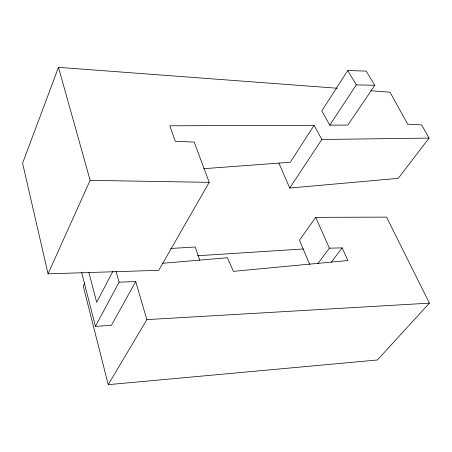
<?xml version="1.0" encoding="UTF-8"?>
<svg xmlns="http://www.w3.org/2000/svg" width="452" height="452" viewBox="0 0 452 452"><rect width="100%" height="100%" fill="white"/><g stroke="black" fill="none" stroke-linecap="round" stroke-linejoin="round"><path stroke-width="0.68" d="M337.226 88.236L58.483 67.342L22.6 163.262L48.053 273.833L158.72 270.319L209.208 182.348L194.196 142.086L175.314 141.346L169.749 125.792L314.095 125.3L321.818 139.47L289.709 188.055L278.861 163.042M48.053 273.833L90.129 180.359L58.483 67.342M84.79 282.952L83.236 286.082L108.237 384.658L377.386 359.995L429.4 303.151L386.556 217.124L315.705 217.344L299.461 240.249L309.727 264.448M112.983 271.121L96.666 302.354L88.92 272.59M119.091 282.172L135.707 281.551L111.39 325.383L95.406 326.344L119.091 282.172L116.074 271.409M108.237 384.658L146.843 319.615L135.707 281.551M347.757 70.512L321.818 110.876L329.768 125.131L347.87 125.068L374.787 85.304L366.131 71.122L347.757 70.512L356.317 84.857L374.787 85.304M314.095 125.3L290.297 162.245L203.699 168.692M329.768 125.131L356.317 84.857M317.807 263.635L329.389 248.159L342.164 247.882L347.893 260.522L233.356 271.358L227.446 257.725L162.754 263.273M331.288 262.149L342.164 247.882M371.013 90.767L390.019 92.197L407.704 124.159L421.643 124.933L429.072 138.097L398.252 178.348L289.709 188.055M197.558 255.753L303.405 248.962M170.573 248.476L195.213 247.007L199.761 260.216M146.843 319.615L429.4 303.151M321.818 139.47L429.072 138.097M90.129 180.359L209.208 182.348M315.705 217.344L329.389 248.159M81.586 272.144L95.406 326.344"/></g></svg>
